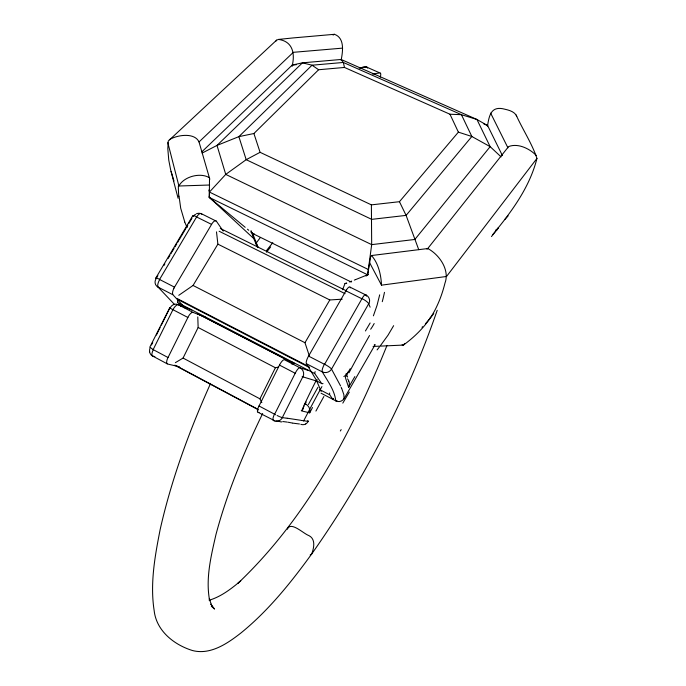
<?xml version="1.0" encoding="UTF-8"?>
<svg xmlns="http://www.w3.org/2000/svg" width="686" height="686" viewBox="0 0 686 686"><rect width="100%" height="100%" fill="white"/><g stroke="black" fill="none" stroke-linecap="round" stroke-linejoin="round"><path stroke-width="1.03" d="M430.422 317.309L430.139 318.321L433.758 313.571M341.165 59.991C342.829 51.45 344.869 37.97 334.451 34.3L293.145 37.919L278.516 39.428L276.561 40.174L168.25 141.05L167.813 148.682L168.756 160.061L170.677 169.999L173.978 180.975M303.255 407.15L303.195 407.836L304.147 405.915M257.413 247.089L253.7 238.522L209.316 197.371L209.522 177.82C200.561 172.135 183.831 176.491 178.909 186L209.65 185.014M245.194 227.315L209.273 197.414L209.436 192.071L208.853 190.056M341.105 60.051L341.122 59.468L302.457 62.829L292.245 65.05L201.838 151.846M487.472 126.327C489.169 115.076 491.185 105.335 505.162 109.297C509.201 110.206 513.703 111.518 516.172 115.094C522.706 129.62 531.959 143.425 536.949 158.423L446.526 276.475L381.493 285.162C381.082 274.949 378.38 263.158 371.486 255.535L370.569 257.104L367.67 274.743L355.708 279.562M292.159 66.053L292.245 65.05L296.489 64.681M292.159 65.925C295.143 53.697 292.879 41.374 278.516 39.428M346.241 374.779L346.241 374.007A8.421 4.793 21.2 0 0 346.147 373.493M321.057 393.189L335.831 400.89A6.183 6.054 -8.7 0 0 344.046 398.592L343.875 394.716L341.791 388.688M366.101 276.072L367.627 274.794L371.683 244.636L371.383 204.865L260.088 152.318L253.906 133.521L318.621 69.74L344.458 67.451L449.965 114.228L461.421 114.682L476.924 119.467L487.66 125.607L502.418 155.602M379.684 294.843L377.043 305.339L373.398 315.834M487.42 126.584L487.66 125.607L483.75 123.874M536.949 158.423C529.712 187.364 511.422 211.94 492.745 234.578M287.391 529.206C290.615 520.734 303.761 533.922 308.854 535.56C315.946 539.11 313.905 548.054 311.693 553.988C290.941 582.551 268.603 610.497 241.069 632.869C227.581 643.417 210.456 655.267 192.432 650.517C174.115 644.849 156.348 630.871 154.161 610.609C149.925 583.503 154.959 555.977 160.19 529.369C171.543 479.025 189.516 430.396 210.611 383.363M380.267 77.141L380.318 76.961A5.694 1.784 -66.9 0 0 380.198 72.965M348.951 386.484L349.011 386.278A11.731 9.098 33.9 0 0 349.208 382.411L348.84 381.202M437.214 310.278C407.295 396.92 364.472 479.094 311.693 553.988L310.183 555.008M342.597 289.715L344.989 283.55L346.567 282.992M386.99 345.444C351.935 432.231 306.608 518.153 238.042 583.22L240.743 580.836C231.285 588.777 221.158 596.649 209.161 600.241M262.644 413.529C243.779 452.494 227.092 492.72 215.944 534.617C211.056 556.089 205.431 578.607 209.659 600.653L209.299 598.818L211.845 605.832L210.885 604.134L214.547 609.057L211.357 606.244M192.106 312.482A6.56 2.487 -63.1 0 0 188.418 316.418L167.556 358.495A6.551 2.47 -61.6 0 0 167.152 363.812M257.704 412.14A6.697 1.912 -62 0 1 258.519 406.987L280.034 364.043A6.706 1.912 -62 0 1 283.464 359.953L283.738 359.764M175.384 362.654L183.059 358.066L198.143 327.488L197.782 316.915M279.759 416.736L282.28 417.654L302.843 376.743M151.495 344.955L152.721 342.477M156.408 335.042L158.86 330.086M159.272 329.263L160.095 327.608M161.321 325.13L162.145 323.475M162.548 322.643L166.244 315.2M166.655 314.377L168.293 311.067M168.705 310.244L169.931 307.757M168.001 357.509L153.149 349.603L172.975 309.609A6.534 2.487 -61 0 1 178.163 304.73L190.348 309.403M261.846 402.622L259.934 398.832L275.403 367.747L278.447 367.036M173.927 288.171L212.146 223.43A6.526 2.521 -64.7 0 1 216.047 220.866M149.702 347.382L169.794 307.705M275.626 414.764L274.632 414.241L295.246 373.184A6.723 1.904 -63.9 0 1 300.039 367.825L308.383 370.457M308.357 421.41L301.428 420.424M370.14 322.995L365.441 330.961M258.982 405.958L274.632 414.241M302.483 410.082A12.314 8.824 17 0 0 303.143 407.999L301.814 410.957L309.703 412.843L312.516 407.518M427.567 248.761L508.566 146.607C517.896 142.868 529.669 148.613 536.289 155.49M347.785 372.155L345.315 377.634M306.162 402.03L305.21 403.805L307.439 405.263L309.06 407.39L309.901 409.971L309.78 412.552A13.394 8.584 19 0 1 309.695 412.843M393.635 325.679L388.01 335.205L380.447 345.641M332.899 399.406L333.422 398.42M317.189 379.701L316.255 380.919L303.186 376.948M368.734 303.675L331.527 369.102A6.723 6.517 -23.1 0 1 331.312 369.411L331.149 369.694A6.791 6.414 -23.7 0 1 322.394 371.889M324.521 364.429L361.925 298.779A6.757 1.732 -65.4 0 1 366.015 295.263M346.481 289.861L307.988 357.114A6.774 1.887 -62.8 0 0 306.23 363.297M344.14 398.532L375.079 344.792M345.624 378.346L348.617 387.358L354.859 376.563M309.369 355.94L304.97 342.717L329.795 299.962L342.203 299.173M174.458 304.413L158.08 287.1A6.543 5.908 -32.8 0 1 155.722 279.382L155.842 279.142A6.466 5.694 -43.3 0 1 155.954 278.808L156.031 278.79A6.594 0.986 31 0 1 155.791 278.422M346.018 375.868L350.203 368.708M192.637 215.953L155.713 278.216M186.017 228.267L187.844 225.18M188.761 223.636L191.96 218.234M159.504 279.554L196.633 216.905A6.5 2.615 -62.4 0 1 201.555 213.792L216.399 221.209L223.216 231.139M156.494 278.01L157.891 275.669M163.92 265.525L164.846 263.964M168.079 258.511L169.931 255.406M170.848 253.846L171.774 252.294M172.237 251.513L174.081 248.409M174.999 246.857L176.842 243.753M177.76 242.201L178.677 240.657M179.14 239.877L180.975 236.781M181.43 236.01L185.554 229.047M178.763 295.323L193.049 285.462L217.882 244.147L216.502 231.868M276.021 41.057L276.561 40.174M430.105 318.364L425.38 323.818M491.468 236.559L498.345 227.966L496.57 230.35M498.302 228.018L496.072 230.17M379.324 347.082L377.086 349.903M266.52 252.199L270.644 246.943M371.383 204.865L399.449 201.701L458.385 132.141L449.965 114.228M422.01 327.273L422.567 326.725M209.822 179.26L199.017 141.951L293.351 52.316L342.623 48.123M333.053 35.072L334.451 34.3M169.322 139.695C176.962 134.936 194.592 132.184 199.017 141.951M373.064 346.456L403.445 345.067C417.448 334.871 429.796 321.863 436.999 305.939C440.446 298.624 443.027 290.933 444.982 283.095C449.982 269.675 439.1 254.532 427.815 248.546L371.486 255.535M403.445 345.067L403.479 345.041A209.059 13.36 -49.7 0 0 404.74 343.437M323.02 383.543L322.026 383.8M426.898 249.052L427.815 248.546M260.088 152.318L246.188 159.684L225.737 174.398L209.436 192.071L368.493 269.589M202.147 153.064L217.008 145.415L238.865 136.643L253.906 133.521M305.699 424.017L305.21 424.231A6.114 6.028 -55.7 0 1 300.82 424.282M192.089 312.524L192.629 312.379M355.528 279.631L354.293 280.111M351.704 281.097L349.508 281.92M291.67 363.94L294.345 363.657L197.679 313.734L293.702 363.46M372.592 74.037L379.864 72.93L366.633 67.099L359.215 68.128M367.67 274.743L368.536 274.64M344.989 283.55L346.713 283.361M299.43 423.982L292.836 423.142M279.622 421.23L278.902 421.17M279.982 421.744L281.912 421.924M278.173 421.101L275.935 420.87M282.881 421.547L287.168 422.087M287.52 418.263L300.82 420.286M287.28 418.237L286.319 418.134M285.83 418.083L283.327 417.783M274.649 420.724L258.013 412.286L259.025 412.423M282.804 417.723L282.28 417.654M288.069 422.233L292.425 423.056M153.304 349.646A6.526 2.324 -61.8 0 0 152.755 356.103L154.856 356.591M250.69 231.885L252.62 233.497L254.206 233.9M177.983 366.453L167.573 364.017L152.755 356.103M178.712 366.641L179.44 366.83M305.879 404.157L304.961 403.917M302.775 376.82L302.166 376.588M292.562 362.362L284.364 359.704L300.065 367.842A6.714 6.594 -78 0 1 302.972 376.811M458.385 132.141L471.839 136.488L490.156 146.658L501.106 156.897M293.076 362.525L293.848 362.774M205.483 317.181L193.135 312.439L178.214 304.704A6.526 5.805 -69 0 0 170.205 307.8M191.128 309.72L191.72 309.961M279.073 416.428L277.093 415.493M209.273 197.414L367.627 274.794M252.62 233.497L351.283 282.057M368.828 303.718A6.749 6.448 -19.5 0 0 369.565 300.159L369.454 299.533A6.749 6.371 -20.4 0 0 366.11 295.1L350.152 287.211L350.435 287.846M220.283 228.447L346.173 290.735M196.599 216.973L211.545 224.373M345.89 290.847L361.925 298.779M219.134 231.242L345.075 293.651M217.882 244.147L329.795 299.962M193.049 285.462L304.97 342.717M159.555 279.468L174.484 287.142M308.537 356.094L324.564 364.335M158.106 287.125L172.983 294.809L185.529 308.434M336.929 400.538A6.328 1.586 -61.5 0 1 335.754 400.881C334.657 390.171 327.574 381.056 322.36 371.941L306.393 363.7L316.289 379.967L321.194 391.474M177.297 298.624L309.034 366.701M179.097 300.176L309.549 367.602M315.689 380.438L321.691 383.551L314.78 373.587L177.957 302.758L181.198 306.325M187.878 317.464L172.392 309.412M279.476 365.089L295.546 373.441M319.633 389.571L329.734 394.836L332.83 399.329M198.143 327.488L275.403 367.747M172.237 309.326L169.708 307.894M183.059 358.066L259.934 398.832M175.53 365.372L257.439 409.028M174.707 365.184L258.622 409.919M307.671 420.664L308.28 421.127M318.621 69.74L312.044 65.204L302.457 62.829L217.008 145.415L225.737 174.398L371.683 244.636L414.85 239.457L490.156 146.658L476.924 119.467L341.122 59.468L343.352 62.46L344.458 67.451M247.44 229.184L248.744 230.264M201.795 214.264L201.513 213.861A6.483 5.814 -33.7 0 0 196.47 213.74M322.343 371.915L322.36 371.941A6.791 1.989 -63 0 1 324.401 364.257M172.803 294.56L172.718 294.38A6.568 2.547 -62.9 0 1 173.952 288.18M369.634 262.712L381.493 285.162M490.627 113.104L507.932 147.824M399.449 201.701L406.103 215.387L418.734 249.653M260.354 237.519A239.285 100.748 -69.4 0 0 256.007 243.324L257.979 247.432M340.582 385.944L331.51 369.077A6.791 1.08 29.8 0 0 324.469 364.18M341.199 387.316L341.679 388.439M366.118 295.091L366.573 296.146M370.106 307.174L368.674 303.726A6.74 1.586 30.3 0 0 361.779 298.461M258.047 247.252L252.405 232.88M257.559 247.252L256.907 245.622M256.753 245.219L256.007 243.307M347.013 375.551L347.596 377.086M184.766 222.007L180.701 208.227L179.046 196.145M516.172 115.094L516.695 116.517M251.05 230.625L253.7 238.522M209.153 196.771L209.316 197.371M171.028 171.397L178.103 198.263M167.804 142.594L178.909 186M149.685 351.849L149.599 351.283A6.517 6.028 -77.2 0 1 149.908 348.419M384.477 292.33A193.744 58.233 80.6 0 1 382.265 301.686M374.187 323.526A216.073 46.031 88.7 0 1 370.654 329.22M403.094 345.238A6.534 1.844 64.3 0 1 402.107 344.766M495.944 230.033A7.512 7.323 34 0 1 495.566 230.342M504.707 219.614A225.119 6.774 -52.2 0 1 508.12 215.901M178.789 196.187A193.298 140.073 -16 0 1 178.369 186.069M187.149 227.435A214.829 150.646 -31 0 1 184.714 222.024M266.562 250.527A218.577 91.847 -69.4 0 1 272.822 242.69M314.763 373.313A3.207 0.763 -62.5 0 1 315.166 371.615M177.708 302.517A3.104 1.286 -59.8 0 1 177.734 300.742M361.959 67.58A5.668 5.111 84.8 0 1 366.633 67.117M366.633 67.185A5.668 1.801 -65.4 0 1 367.627 68.12M155.816 278.07A6.594 0.986 31 0 1 159.392 279.279M192.852 216.656A6.551 1.466 31.8 0 1 196.342 216.613M158.08 287.1A6.534 2.452 -62.6 0 1 159.632 279.682M193.169 216.544A6.483 5.754 -37.9 0 1 195.57 214.289M303.598 421.007A203.073 24.216 -62.3 0 1 321.923 386.587M308.408 404.534A170.865 24.756 -62 0 1 317.91 387.341M274.46 414.207A6.714 2.049 -61.8 0 0 273.594 420.604A6.714 6.448 -74.6 0 0 279.005 420.767L279.579 420.509A6.706 6.414 -82.6 0 0 282.306 417.663M308.237 421.341A6.105 5.917 -70.8 0 1 305.699 423.922M303.675 406.103A173.901 32.817 -62.5 0 1 315.972 380.876M301.797 410.134A12.931 8.421 -2.6 0 1 301.265 410.743M315.92 411.077A184.037 22.123 -61.9 0 1 323.886 396.499M333.002 398.515A5.462 0.677 73.7 0 1 332.942 399.535M329.666 394.33A6.543 1.646 -62.5 0 1 329.649 393.009M153.184 349.611A6.56 0.772 31.4 0 1 150.457 347.528M152.746 356.128A6.526 6.054 -70.4 0 1 149.617 351.875M346.481 289.886A6.74 1.835 -63.2 0 1 349.929 286.928M344.038 398.652A6.131 0.729 29.7 0 1 343.626 398.626M374.873 344.758A6.02 2.693 33.4 0 1 374.204 344.981M345.916 374.762A12.339 6.483 4.5 0 1 343.849 376.563M348.822 386.518A12.76 9.947 29.8 0 1 348.599 387.35M347.536 378.878A5.299 4.176 34.6 0 1 348.737 381.116M340.35 430.988A238.308 0.635 -59.4 0 1 341.156 429.633M348.96 372.85A224.528 35.878 -62.1 0 1 369.522 335.514M342.803 403.128A229.741 8.258 -59.7 0 1 349.32 392.109M471.839 136.488L406.103 215.387L371.701 219.357L246.188 159.684L238.865 136.643L312.044 65.204L343.352 62.46L461.421 114.682L471.839 136.488"/></g></svg>
